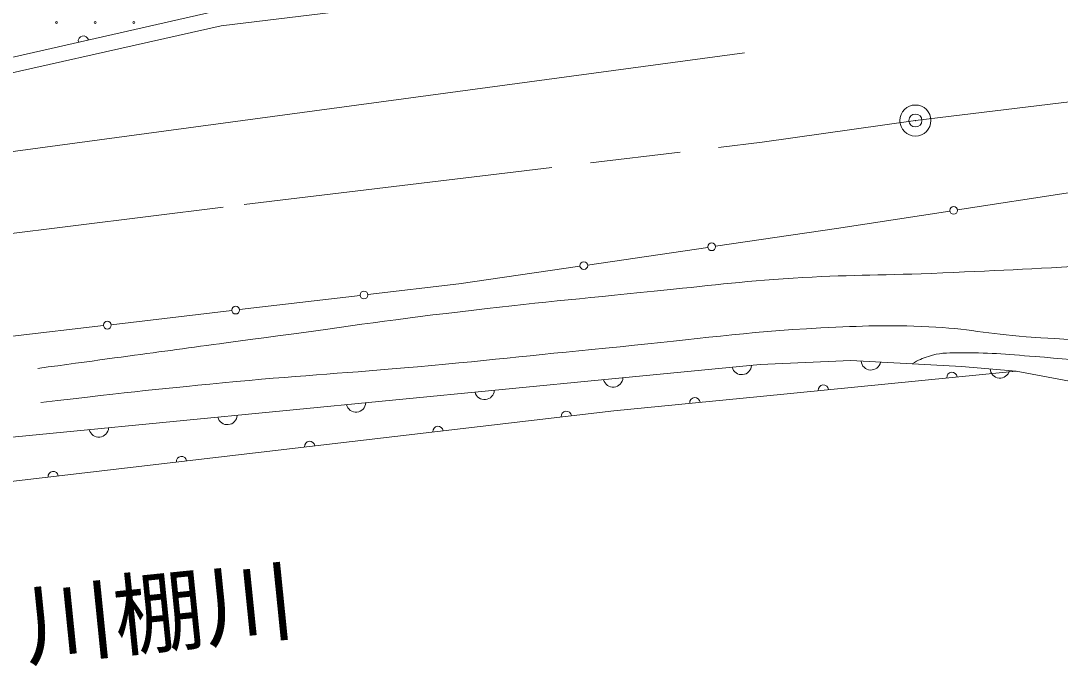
# Model space of a CAD drawing. Units: millimetres at full size, sheet at 1:1000; details may follow other scales. Extents: x 40000 to 680000, y 20000 to 380000.
# Drawn here: x 427810 to 468039, y 249391 to 274367 of the extents above; entities that cross this region are included whole.
import ezdxf
from ezdxf.enums import TextEntityAlignment as Align

# ---------------------------------------------------------------- set-up
doc = ezdxf.new("R2010")
doc.units = ezdxf.units.MM
doc.header["$LTSCALE"] = 1000
doc.header["$PDMODE"] = 32
doc.header["$PDSIZE"] = 500
doc.linetypes.add('CHAIN', pattern=[18.5, 12, -1.5, 3.5, -1.5])
for name, color, linetype, lineweight in [('M-BGD', 7, 'Continuous', 13), ('M-BMK', 2, 'CHAIN', 13), ('M-BMK-SRVR', 3, 'Continuous', 13)]:
    doc.layers.add(name, color=color, linetype=linetype, lineweight=lineweight)
doc.layers.add('M-BGD-HTXT', color=7, linetype='Continuous')
doc.styles.add('ＭＳ ゴシック', font='')
doc.styles.get('ＭＳ ゴシック').set_extended_font_data('MS Gothic')

msp = doc.modelspace()

# ---------------------------------------------------------------- linework, layer by layer
at = {"layer": 'M-BGD'}
for p, q in [((464061, 267051), (468441, 267724)), ((459385, 266333), (463765, 267006)), ((454697, 265644), (459385, 266333)), ((449750, 264916), (454400, 265600)), ((444765, 264183), (449453, 264872)), ((441242, 263770), (444765, 264183)), ((436276, 263189), (440944, 263735)), ((431310, 262607), (435978, 263154)), ((427489, 262159), (431012, 262572))]:
    msp.add_line(p, q, dxfattribs=at)
for points in [[(477407, 277149), (471665, 276600), (466661, 276487), (463243, 276600), (456457, 277183), (447306, 276211), (435467, 274770), (424194, 272211), (420618, 271412)], [(424417, 271669), (435570, 274178), (447374, 275615), (456463, 276580)], [(373429, 262050), (423192, 268724), (455815, 273132)], [(381190, 252651), (395941, 254354), (425209, 258031), (450681, 260509), (456423, 261066), (459939, 261218), (464213, 260990), (466338, 260813)], [(466338, 260813), (456429, 259833), (450763, 259276), (425317, 256292), (395937, 252712), (381645, 251133)], [(466338, 260813), (475349, 259120), (489894, 255857), (499354, 253479)]]:
    msp.add_lwpolyline(points, dxfattribs=at)
for centre, radius in [((429187, 274298), 37.5), ((430687, 274298), 37.5), ((432187, 274298), 37.5), ((463913, 267029), 150), ((454548, 265622), 150), ((449602, 264894), 150), ((441093, 263753), 150), ((436127, 263171), 150), ((431161, 262589), 150)]:
    msp.add_circle(centre, radius, dxfattribs=at)
for centre, radius, start, end in [((430233, 273582), 200, 12.79, 192.79), ((460713, 261230), 379, 185.1229, 348.7804), ((455712, 261051), 379, 193.7068, 357.3644), ((463850, 260567), 200, 5.649, 185.649), ((465704, 260920), 379, 183.4076, 347.0651), ((450736, 260569), 379, 193.7068, 357.3644), ((445759, 260085), 379, 193.7297, 357.3872), ((458875, 260075), 200, 5.649, 185.649), ((440783, 259600), 379, 193.7297, 357.3872), ((453899, 259584), 200, 5.6093, 185.6093), ((435806, 259116), 379, 193.7297, 357.3872), ((448926, 259061), 200, 6.69, 186.69), ((443960, 258478), 200, 6.69, 186.69), ((430830, 258632), 379, 193.7297, 357.3872), ((438995, 257896), 200, 6.69, 186.69), ((434029, 257313), 200, 6.69, 186.69), ((429063, 256731), 200, 6.69, 186.69)]:
    msp.add_arc(centre, radius, start, end, dxfattribs=at)
for points, knots in [([(428476, 260917), (432731, 261495), (433798, 261641), (437211, 262098), (440181, 262496), (441840, 262760), (444816, 263110), (447743, 263453), (449387, 263610), (452320, 263902), (454420, 264112), (455593, 264275), (457699, 264408), (459785, 264539), (460957, 264509), (463045, 264594), (465522, 264694), (466908, 264769), (469383, 264899), (473524, 265117), (475852, 265134), (479982, 265506), (483636, 265836), (485694, 265980), (489315, 266569), (493202, 267200), (495351, 267713), (499206, 268516), (501564, 269008), (502899, 269234), (505226, 269857), (506697, 270251), (507191, 270389), (508969, 270945)], [0, 0, 0, 0, 1, 1, 1, 2, 2, 2, 3, 3, 3, 4, 4, 4, 5, 5, 5, 6, 6, 6, 7, 7, 7, 8, 8, 8, 9, 9, 9, 10, 10, 10, 11, 11, 11, 11]), ([(508033, 267150), (506923, 267083), (506598, 267031), (505681, 266923), (502702, 266571), (501101, 265959), (498169, 265329), (495935, 264849), (494682, 264588), (492452, 264090), (490611, 263679), (489606, 263322), (487747, 263002), (485972, 262697), (484959, 262648), (483169, 262446), (481422, 262248), (480445, 262113), (478692, 261974), (477160, 261852), (476299, 261821), (474763, 261805), (471618, 261773), (469857, 261935), (466719, 262142), (465246, 262239), (464434, 262465), (462959, 262530), (461327, 262602), (460408, 262563), (458777, 262479), (455731, 262324), (454038, 262045), (451003, 261754), (447939, 261461), (446227, 261256), (443161, 260979), (440423, 260731), (438884, 260661), (436146, 260405), (433192, 260129), (432242, 260017), (428592, 259596)], [0, 0, 0, 0, 1, 1, 1, 2, 2, 2, 3, 3, 3, 4, 4, 4, 5, 5, 5, 6, 6, 6, 7, 7, 7, 8, 8, 8, 9, 9, 9, 10, 10, 10, 11, 11, 11, 12, 12, 12, 13, 13, 13, 14, 14, 14, 14]), ([(462303, 261092), (462575, 261248), (462684, 261294), (462944, 261381), (463366, 261523), (463631, 261511), (464076, 261516), (465245, 261531), (465901, 261469), (467066, 261374), (469078, 261211), (470206, 261111), (472207, 260849), (474322, 260573), (475509, 260413), (477604, 260012), (479291, 259689), (480222, 259437), (481887, 259011), (483840, 258512), (484916, 258166), (486856, 257617), (488855, 257052), (489971, 256719), (491971, 256156), (493234, 255800), (493945, 255611), (495209, 255256), (496329, 254942), (496680, 254843), (498075, 254447)], [0, 0, 0, 0, 1, 1, 1, 2, 2, 2, 3, 3, 3, 4, 4, 4, 5, 5, 5, 6, 6, 6, 7, 7, 7, 8, 8, 8, 9, 9, 9, 10, 10, 10, 10])]:
    msp.add_open_spline(points, degree=3, knots=knots, dxfattribs=at)
at = {"layer": 'M-BMK'}
msp.add_lwpolyline([(376513, 259035), (394459, 261535), (411915, 264059), (423739, 265671), (436451, 267260), (456501, 269667), (462436, 270508), (485228, 273283), (491600, 274294), (499778, 276257), (506952, 278500), (515482, 281959), (522749, 285698), (526371, 287777), (533405, 292474), (536497, 294767), (549807, 305155), (553568, 307682)], dxfattribs=at)
at = {"layer": 'M-BMK-SRVR'}
msp.add_circle((462436, 270508), 600, dxfattribs=at)
msp.add_point((462436, 270508), dxfattribs=at)

# ---------------------------------------------------------------- texts
at = {"layer": 'M-BGD-HTXT', "style": 'ＭＳ ゴシック'}
msp.add_text('川棚川', height=2566, rotation=5.8, dxfattribs=at).set_placement((433146, 251473), align=Align.MIDDLE_CENTER)

doc.saveas('drawing.dxf')
